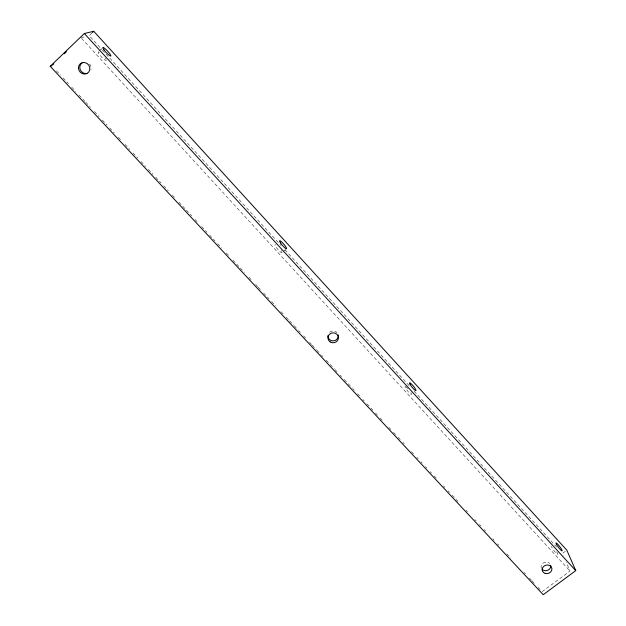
<?xml version="1.0" encoding="UTF-8"?>
<svg xmlns="http://www.w3.org/2000/svg" width="626" height="626" viewBox="0 0 626 626"><rect width="100%" height="100%" fill="white"/><g stroke="black" fill="none" stroke-linecap="round" stroke-linejoin="round"><path stroke-width="0.47" stroke-dasharray="3.13 2.35" d="M91.811 33.17L89.205 35.674L101.733 49.376M99.573 50.573L101.561 48.679M283.195 251.621L285.816 249.359M565.388 551.271L562.492 553.431L563.243 555.192M542.116 591.703L570.004 571.045L566.248 562.242M80.981 37.709L84.635 36.801M56.434 70.793L60.432 75.081M63.093 77.937L68.422 83.657M71.755 87.225L75.754 91.513M79.087 95.089L85.081 101.522M85.746 102.234L90.41 107.234M94.409 111.522L99.072 116.522M102.406 120.098L107.069 125.098M109.73 127.954L114.394 132.962M118.392 137.243L121.726 140.819M125.051 144.395L129.715 149.395M133.048 152.963L137.712 157.971M141.046 161.539L145.709 166.539M148.37 169.403L153.034 174.404M155.702 177.26L161.031 182.98M163.699 185.836L168.363 190.836M172.353 195.124L175.687 198.7M179.02 202.268L185.679 209.413M186.345 210.133L191.681 215.845M195.007 219.421L198.34 222.989M201.674 226.565L207.003 232.285M209.663 235.141L215 240.853M217.66 243.717L221.659 248.006M226.322 253.006L229.656 256.574M232.982 260.15L239.648 267.294M240.314 268.006L244.312 272.294M248.976 277.302L252.309 280.871M255.635 284.447L257.638 286.591M258.303 287.303L260.964 290.159M263.632 293.015L268.961 298.735M271.629 301.591L275.62 305.879M280.957 311.599L283.617 314.455M286.285 317.312L288.946 320.176M289.611 320.888L293.61 325.176M294.275 325.888L298.273 330.176M298.938 330.888L300.277 332.32M303.602 335.888L305.605 338.032M309.604 342.32L311.599 344.464M312.264 345.184L316.263 349.464M316.928 350.184L320.927 354.472M321.592 355.185L322.93 356.617M326.256 360.185L329.589 363.761M330.254 364.473L334.253 368.761M334.918 369.473L336.921 371.617M340.247 375.193L341.585 376.625M344.245 379.481L347.579 383.049M348.244 383.769L352.242 388.057M352.907 388.769L354.238 390.201M357.571 393.77L359.567 395.914M362.9 399.49L364.23 400.914M366.899 403.778L370.232 407.346M370.897 408.058L372.893 410.202M375.561 413.066L377.556 415.21M380.225 418.066L382.22 420.21M388.887 427.355L390.882 429.499M393.551 432.355L395.546 434.499M398.214 437.355L400.21 439.499M402.878 442.363L404.208 443.787M411.532 451.651L413.536 453.795M416.869 457.363L418.199 458.795M420.86 461.652L422.198 463.083M425.523 466.652L426.862 468.084M430.187 471.66L431.525 473.084M434.186 475.948L436.189 478.084M443.513 485.948L444.851 487.38M448.177 490.948L449.515 492.38M452.175 495.236L458.169 501.669M466.167 510.245L467.497 511.669M474.829 519.533L476.159 520.957M479.493 524.533L480.823 525.965M484.156 529.533L485.486 530.965M492.818 538.822L494.149 540.254M497.482 543.83L498.812 545.254M506.81 553.83L510.808 558.118M524.126 572.407L525.464 573.839M529.463 578.127L531.458 580.271M532.123 580.983L534.792 583.839M538.117 587.415L540.121 589.559M81.638 38.429L570.004 571.045M102.39 50.096L281.027 245.517M284.979 249.844L409.56 386.132M414.177 391.18L556.561 546.944M106.123 59.689A5.861 1.017 46.8 0 1 103.267 58.633A5.861 1.017 46.8 0 1 98.251 52.6A5.861 1.017 46.8 0 1 101.13 53.687M105.058 57.983A5.861 1.017 46.8 0 1 105.716 58.93M541.467 568.345A4.883 4.257 -14.6 0 1 543.493 562.852A4.883 4.257 -14.6 0 1 549.769 563.557M89.487 63.962A5.924 5.524 53.3 0 1 90.958 69.635M329.652 332.203A5.219 4.961 -2.5 0 1 337.023 332.641M281.974 252.106A5.29 0.955 49.1 0 1 277.881 249.43A5.29 0.955 49.1 0 1 275.557 244.758M281.137 250.556A5.29 0.955 49.1 0 1 281.661 251.425M410.859 392.549A5.071 0.876 50.9 0 1 410.648 394.051A5.071 0.876 50.9 0 1 406.477 389.489A5.071 0.876 50.9 0 1 405.257 386.43M405.695 386.625A5.071 0.876 50.9 0 1 407.862 388.597M556.678 551.819A4.985 0.767 52.6 0 1 557.281 554.135A4.985 0.767 52.6 0 1 553.509 550.011A4.985 0.767 52.6 0 1 551.616 546.287"/><path stroke-width="0.94" d="M50.244 66.293L84.346 33.499L93.759 31.3L566.835 550.191L575.756 570.622L543.219 594.7L50.244 66.293L51.77 65.793M52.467 65.12L53.852 63.782M64.29 53.758L66.372 51.747M92.46 32.552L93.759 31.3M84.346 33.499L575.756 570.622M550.731 565.552A4.883 4.257 -14.6 0 1 547.805 570.255A4.883 4.257 -14.6 0 1 542.108 569.269M338.212 334.941A5.219 4.961 -2.5 0 1 333.423 340.865A5.219 4.961 -2.5 0 1 327.891 335.614M86.959 73.445A5.924 5.524 53.3 0 1 80.245 69.627A5.924 5.524 53.3 0 1 82.632 62.577M556.514 544.463A4.992 0.743 52.5 0 0 561.866 550.88A4.992 0.743 52.5 0 0 558.854 545.465A4.992 0.743 52.5 0 0 556.514 544.463M410.187 384.575A5.071 0.853 50.9 0 0 415.797 390.71A5.071 0.853 50.9 0 0 412.346 384.935A5.071 0.853 50.9 0 0 410.187 384.575M103.986 49.9A5.869 0.986 46.9 0 0 110.779 56.058A5.869 0.986 46.9 0 0 105.716 49.258A5.869 0.986 46.9 0 0 103.986 49.9M545.215 573.408A4.906 4.272 -14.6 0 0 551.889 568.447A4.906 4.272 -14.6 0 0 544.08 566.076A4.906 4.272 -14.6 0 0 545.215 573.408M280.495 242.888A5.298 0.923 49.2 0 0 286.465 248.796A5.298 0.923 49.2 0 0 282.31 242.552A5.298 0.923 49.2 0 0 280.495 242.888M330.246 341.96A5.243 4.985 -2.5 0 0 338.408 338.126A5.243 4.985 -2.5 0 0 330.864 333.345A5.243 4.985 -2.5 0 0 330.246 341.96M78.446 67.89A5.963 5.556 53.2 0 0 87.006 73.5A5.963 5.556 53.2 0 0 86.991 63.437A5.963 5.556 53.2 0 0 78.446 67.89"/></g></svg>
